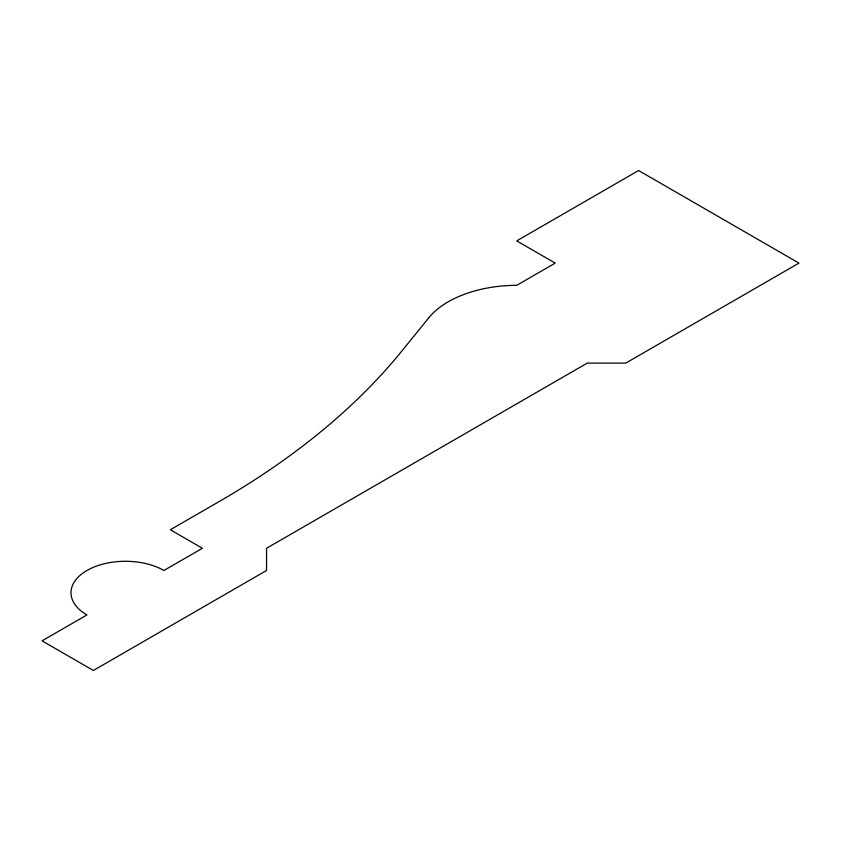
<?xml version="1.0" encoding="UTF-8"?>
<svg xmlns="http://www.w3.org/2000/svg" width="841" height="841" viewBox="0 0 841 841"><rect width="100%" height="100%" fill="white"/><g stroke="black" fill="none" stroke-linecap="round" stroke-linejoin="round"><path stroke-width="1.26" d="M428.784 317.793L401.777 351.107A921.305 531.911 0 0 1 221.656 500.122L170.334 529.746L202.408 548.269L163.921 570.482A54.423 31.422 0 0 0 86.949 570.482A54.423 31.422 0 0 0 86.949 614.929L42.05 640.853L93.362 670.477L266.555 570.482L266.555 548.269L587.27 363.102L625.757 363.102L798.95 263.107L638.592 170.523L516.721 240.894L555.207 263.107L516.721 285.33A97.588 56.347 0 0 0 428.784 317.793"/></g></svg>
